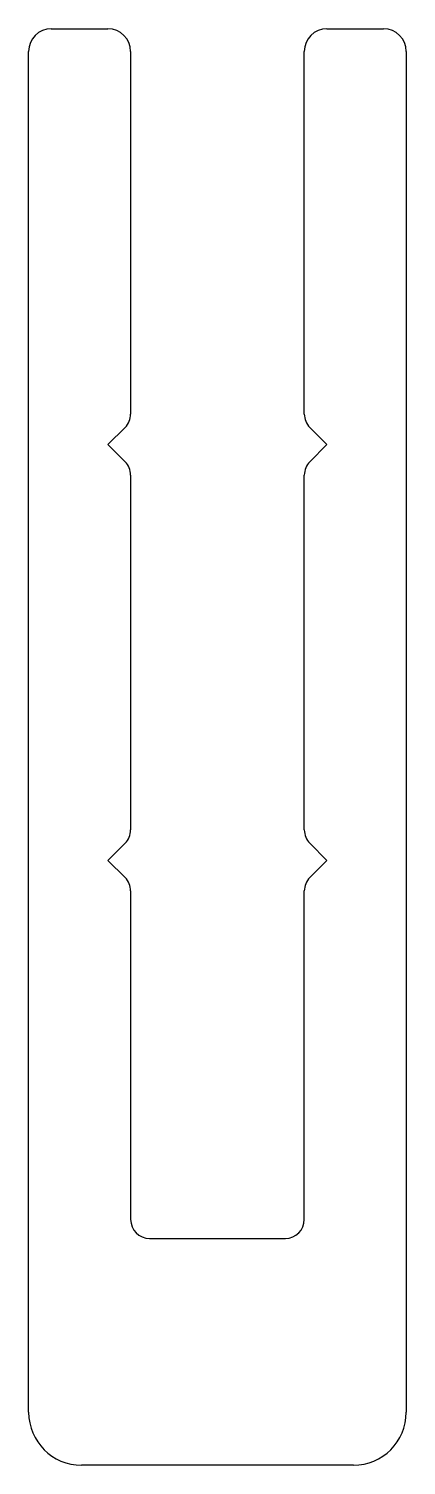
# Model space of a CAD drawing. Extents: x 1481.5 to 1486.5, y 358.8 to 377.8.
import ezdxf

# ---------------------------------------------------------------- set-up
doc = ezdxf.new("R2010")
doc.units = 0
doc.header["$LTSCALE"] = 15
doc.layers.get('0').update_dxf_attribs({"linetype": 'CONTINUOUS'})

msp = doc.modelspace()

# ---------------------------------------------------------------- linework, layer by layer
for p, q in [((1481.773, 377.8), (1482.523, 377.8)), ((1485.423, 377.8), (1486.173, 377.8)), ((1481.473, 359.5), (1481.473, 377.5)), ((1482.823, 377.5), (1482.823, 372.703)), ((1485.123, 372.703), (1485.123, 377.5)), ((1486.473, 377.5), (1486.473, 359.5)), ((1482.75, 372.526), (1482.523, 372.3)), ((1485.423, 372.3), (1485.197, 372.526)), ((1482.523, 372.3), (1482.75, 372.073)), ((1485.197, 372.073), (1485.423, 372.3)), ((1482.823, 371.896), (1482.823, 367.203)), ((1485.123, 367.203), (1485.123, 371.896)), ((1482.75, 367.026), (1482.523, 366.8)), ((1485.423, 366.8), (1485.197, 367.026)), ((1482.523, 366.8), (1482.75, 366.573)), ((1485.197, 366.573), (1485.423, 366.8)), ((1482.823, 366.396), (1482.823, 362.05)), ((1485.123, 362.05), (1485.123, 366.396)), ((1483.073, 361.8), (1484.873, 361.8)), ((1485.773, 358.8), (1482.173, 358.8))]:
    msp.add_line(p, q)
for centre, radius, start, end in [((1481.773, 377.5), 0.3, 90, 180), ((1482.523, 377.5), 0.3, 0, 90), ((1485.423, 377.5), 0.3, 90, 180), ((1486.173, 377.5), 0.3, 0, 90), ((1482.573, 372.703), 0.25, 315, 0), ((1485.373, 372.703), 0.25, 180, 225), ((1482.573, 371.896), 0.25, 360, 45), ((1485.373, 371.896), 0.25, 135, 180), ((1482.573, 367.203), 0.25, 315, 0), ((1485.373, 367.203), 0.25, 180, 225), ((1482.573, 366.396), 0.25, 360, 45), ((1485.373, 366.396), 0.25, 135, 180), ((1483.073, 362.05), 0.25, 180, 270), ((1484.873, 362.05), 0.25, 270, 0), ((1482.173, 359.5), 0.7, 180, 270), ((1485.773, 359.5), 0.7, 270, 360)]:
    msp.add_arc(centre, radius, start, end)

doc.saveas('drawing.dxf')
